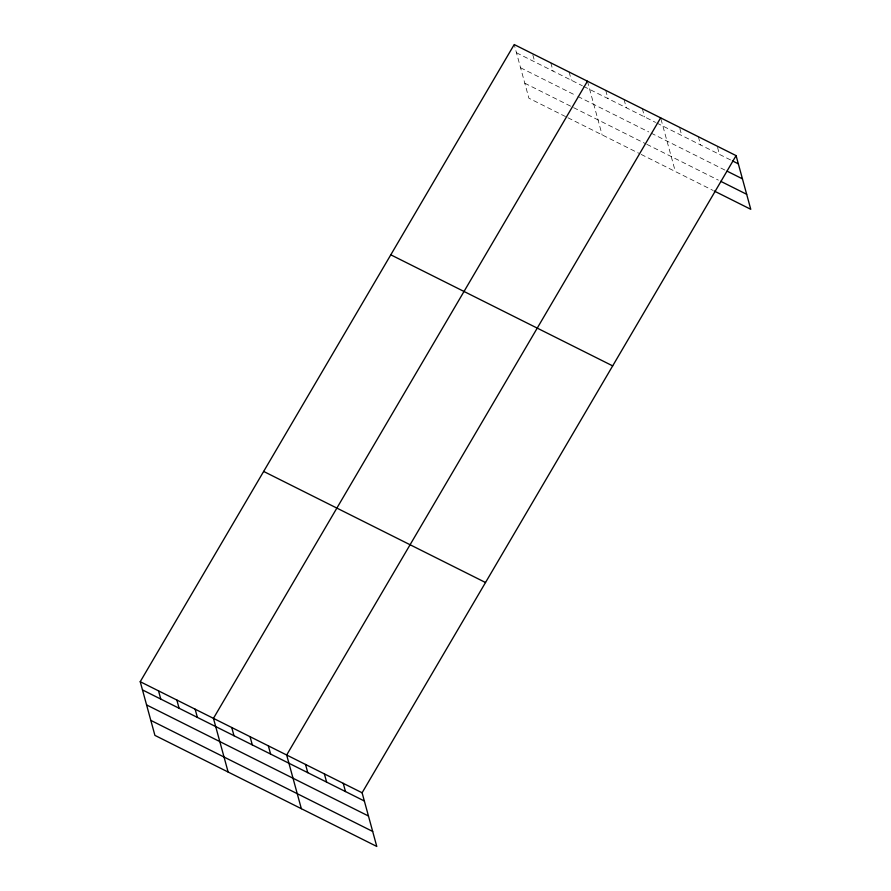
<?xml version="1.0" encoding="UTF-8"?>
<svg xmlns="http://www.w3.org/2000/svg" width="891" height="891" viewBox="0 0 891 891"><rect width="100%" height="100%" fill="white"/><g stroke="black" fill="none" stroke-linecap="round" stroke-linejoin="round"><path stroke-width="0.67" stroke-dasharray="4.46 3.34" d="M516.468 52.769L582.358 85.759M583.583 86.371L655.576 122.412M656.801 123.025L731.266 160.302M520.567 67.772L575.486 95.259M577.925 96.484L648.704 131.913M651.143 133.138L725.931 170.582M524.799 83.219L572.39 107.054M573.615 107.655L645.607 143.707M646.821 144.32L718.38 180.138M565.507 116.554L528.898 98.222L514.218 44.55M567.946 117.768L638.724 153.207M641.164 154.421L713.045 190.418M717.545 147.36L719.471 154.41M698.366 136.735L700.616 144.966M679.833 128.471L681.76 135.521M660.966 119.038L675.333 171.529M642.344 108.691L644.594 116.921M624.045 99.536L626.295 107.755M605.735 90.37L607.985 98.589M587.436 81.204L602.116 134.875M569.126 72.037L571.376 80.268M550.827 62.882L553.077 71.102M532.84 54.886L534.778 61.936"/><path stroke-width="1.34" d="M736.089 155.624L362.102 792.778L376.782 846.45L154.911 735.376L140.232 681.704L514.218 44.55L736.089 155.624L750.768 209.296L714.226 191.008M587.436 81.204L213.45 718.358L228.129 772.029M660.654 117.857L286.668 755.011L301.347 808.683M732.435 160.892L738.338 163.844M727.112 171.172L742.437 178.846M720.73 181.319L746.669 194.294M390.804 254.815L612.674 365.878M263.647 471.439L485.517 582.514M140.232 681.704L362.102 792.778M142.482 689.924L364.352 800.998M146.581 704.926L368.451 816M150.813 720.385L372.683 831.448M343.235 783.334L345.485 791.564M324.38 773.9L326.629 782.12M305.524 764.456L307.774 772.675M268.358 745.845L270.608 754.076M250.059 736.69L252.309 744.909M231.749 727.524L233.999 735.743M195.14 709.191L197.39 717.422M176.841 700.036L179.091 708.256M158.531 690.87L160.781 699.09"/></g></svg>
